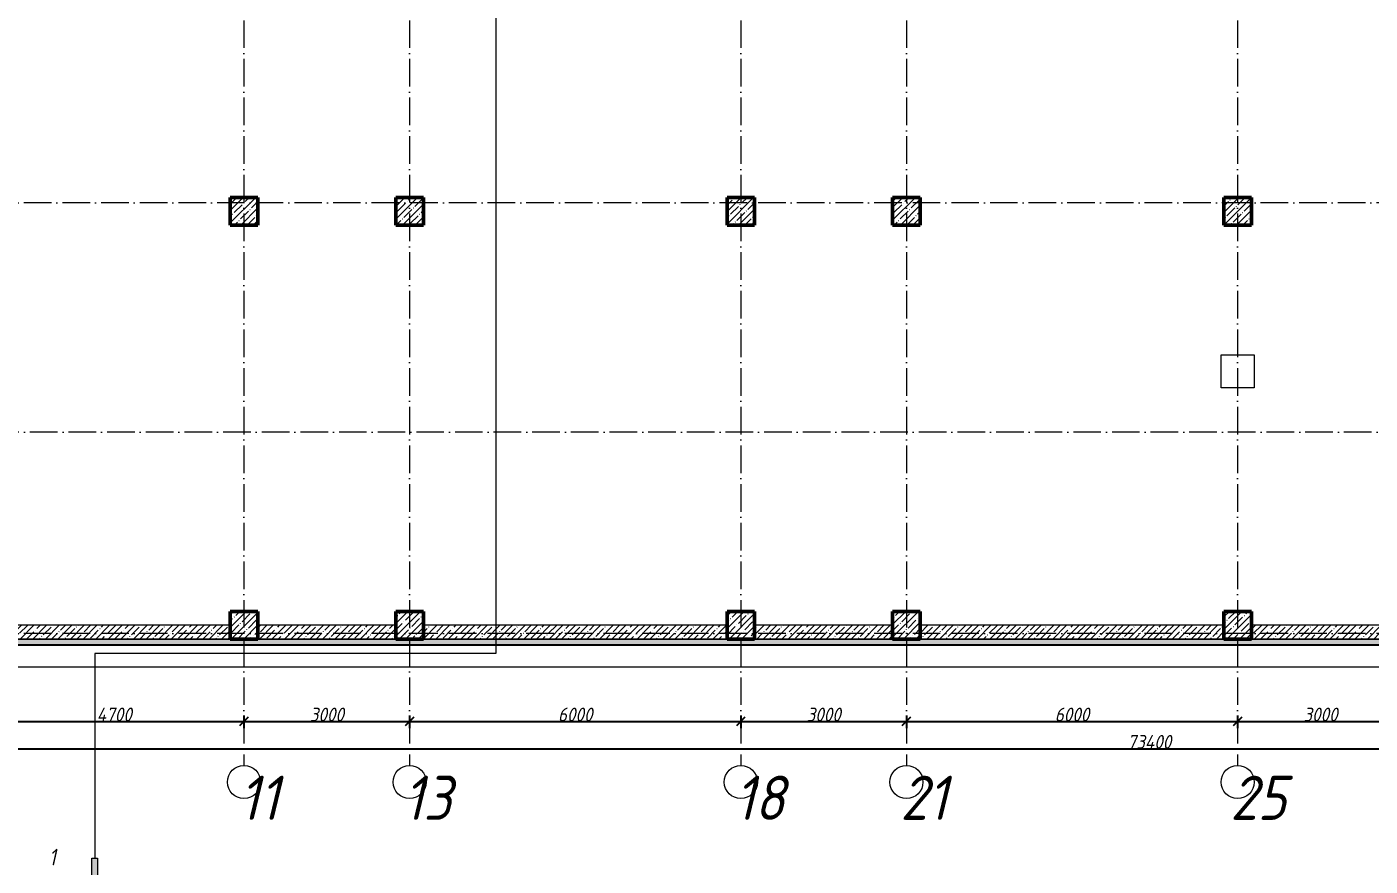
# Model space of a CAD drawing. Header units: millimetres. Extents: x -606178 to 312196, y -19338 to 632709.
# Drawn here: x -586050 to -561717, y 502862 to 518065 of the extents above; entities that cross this region are included whole.
import ezdxf

# ---------------------------------------------------------------- set-up
doc = ezdxf.new("R2010")
doc.units = ezdxf.units.MM
doc.linetypes.add('50_200_ШТРИХ_1Т_ш5_п1_п1_', pattern=[700, 500, -100, 0, -100])
for name, color, linetype, lineweight in [('A-____-____-DIMS', 7, 'Continuous', 9), ('A-FLOR-____-OTLN', 7, 'Continuous', 9), ('A-WALL-____-MCUT', 7, 'Continuous', 13), ('A-WALL-____-MCUT-1', 7, 'Continuous', 9), ('A-WALL-____-MCUT-3', 7, 'Continuous', 9), ('A-WALL-____-PATT-1', 7, 'Continuous', 9), ('G-____-____-SYMB', 7, 'Continuous', 9), ('S-COLS-____-MCUT', 7, 'Continuous', 50), ('S-COLS-____-OTLN', 7, 'Continuous', 9), ('S-GRID-____-IDEN', 7, 'Continuous', 9), ('S-GRID-____-OTLN-1', 7, '50_200_ШТРИХ_1Т_ш5_п1_п1_', 9)]:
    doc.layers.add(name, color=color, linetype=linetype, lineweight=lineweight)
doc.layers.add('G-____-____-SYMB-1', color=9, linetype='Continuous', lineweight=9, true_color=0x808080)
doc.styles.add('ISOCPEUR_I', font='isocpeui.ttf', dxfattribs={"width": 0.9, "height": 2.5})
doc.styles.add('ISOCPEUR_I_4', font='isocpeui.ttf', dxfattribs={"width": 0.85, "height": 2})
doc.styles.add('ISOCPEUR_I_9', font='isocpeui.ttf', dxfattribs={"width": 0.9, "height": 250})
doc.dimstyles.new('ISO-2_5_0_9К_БОЛЬШОЙ_ОСИ', dxfattribs={"dimscale": 304.8, "dimtxt": 248.995294, "dimasz": 0.492126, "dimexe": 0.393701, "dimexo": 0, "dimgap": 0, "dimtad": 1, "dimdec": 0, "dimzin": 0, "dimdsep": 46, "dimtxsty": 'ISOCPEUR_I_9', "dimblk1": 'OBLIQUE', "dimblk2": 'OBLIQUE', "dimsah": 1, "dimcen": 0.09, "dimdle": 0.393701, "dimazin": 0, "dimtfac": 1, "dimtdec": 4, "dimtix": 1, "dimtmove": 0, "dimatfit": 3, "dimfxl": 1, "dimtvp": 1, "dimtolj": 1, "dimtzin": 0, "dimarcsym": 2})
pattern_1 = [(45, (-600067.05, 451794.26), (-114.04925, 114.04925), []), (45, (-599953, 451794.26), (-114.04925, 114.04925), [201.612, -40.322, 3.353, -36.97])]

# ---------------------------------------------------------------- blocks, each defined once
blk = doc.blocks.new('BSC_Колонна _Прямоугольная - 500х500-25642906-АР1_Кладочный план подвала в осях 1-64_Ю-ЯЯ')
at = {"layer": 'S-COLS-____-OTLN'}
h = blk.add_hatch(dxfattribs=at)
h.set_pattern_fill('FP_10', color=256, style=0, pattern_type=2)
h.set_pattern_definition([(45, (-26950, -55431.04), (-114.04925, 114.04925), []), (45, (-26835.95, -55431.04), (-114.04925, 114.04925), [201.613, -40.323, 3.353, -36.97])])
h.paths.add_polyline_path([(-250, -250), (250, -250), (250, 250), (-250, 250)], flags=0)
at = {"layer": 'S-COLS-____-MCUT'}
for p, q in [((250, 250), (-250, 250)), ((-250, 250), (-250, -250)), ((250, -250), (250, 250)), ((-250, -250), (250, -250))]:
    blk.add_line(p, q, dxfattribs=at)
blk = doc.blocks.new('BSC_Колонна _Прямоугольная - 500х500-V5-АР1_Кладочный план подвала в осях 1-64_Ю-ЯЯ')
at = {"layer": 'S-COLS-____-OTLN'}
h = blk.add_hatch(dxfattribs=at)
h.set_pattern_fill('FP_11', color=256, style=0, pattern_type=2)
h.set_pattern_definition([(45, (-26950, -62931.04), (-114.04925, 114.04925), []), (45, (-26835.95, -62931.04), (-114.04925, 114.04925), [201.613, -40.323, 3.353, -36.97])])
h.paths.add_polyline_path([(-250, -250), (250, -250), (250, 250), (-250, 250)], flags=0)
at = {"layer": 'S-COLS-____-MCUT'}
for p, q in [((250, 250), (-250, 250)), ((-250, 250), (-250, -250)), ((250, -250), (250, 250)), ((-250, -250), (250, -250))]:
    blk.add_line(p, q, dxfattribs=at)
blk = doc.blocks.new('BSC_Колонна _Прямоугольная - 500х500-V6-АР1_Кладочный план подвала в осях 1-64_Ю-ЯЯ')
at = {"layer": 'S-COLS-____-OTLN'}
h = blk.add_hatch(dxfattribs=at)
h.set_pattern_fill('FP_12', color=256, style=0, pattern_type=2)
h.set_pattern_definition([(45, (-35950, -55431.04), (-114.04925, 114.04925), []), (45, (-35835.95, -55431.04), (-114.04925, 114.04925), [201.613, -40.323, 3.353, -36.97])])
h.paths.add_polyline_path([(-250, -250), (250, -250), (250, 250), (-250, 250)], flags=0)
at = {"layer": 'S-COLS-____-MCUT'}
for p, q in [((250, 250), (-250, 250)), ((-250, 250), (-250, -250)), ((250, -250), (250, 250)), ((-250, -250), (250, -250))]:
    blk.add_line(p, q, dxfattribs=at)
blk = doc.blocks.new('BSC_Колонна _Прямоугольная - 500х500-V7-АР1_Кладочный план подвала в осях 1-64_Ю-ЯЯ')
at = {"layer": 'S-COLS-____-OTLN'}
h = blk.add_hatch(dxfattribs=at)
h.set_pattern_fill('FP_13', color=256, style=0, pattern_type=2)
h.set_pattern_definition([(45, (-35950, -62931.04), (-114.04925, 114.04925), []), (45, (-35835.95, -62931.04), (-114.04925, 114.04925), [201.613, -40.323, 3.353, -36.97])])
h.paths.add_polyline_path([(-250, -250), (250, -250), (250, 250), (-250, 250)], flags=0)
at = {"layer": 'S-COLS-____-MCUT'}
for p, q in [((250, 250), (-250, 250)), ((-250, 250), (-250, -250)), ((250, -250), (250, 250)), ((-250, -250), (250, -250))]:
    blk.add_line(p, q, dxfattribs=at)
blk = doc.blocks.new('BSC_Колонна _Прямоугольная - 500х500-V22-АР1_Кладочный план подвала в осях 1-64_Ю-ЯЯ')
at = {"layer": 'S-COLS-____-OTLN'}
h = blk.add_hatch(dxfattribs=at)
h.set_pattern_fill('FP_28', color=256, style=0, pattern_type=2)
h.set_pattern_definition([(45, (-17950, -55431.04), (-114.04925, 114.04925), []), (45, (-17835.95, -55431.04), (-114.04925, 114.04925), [201.613, -40.323, 3.353, -36.97])])
h.paths.add_polyline_path([(-250, -250), (250, -250), (250, 250), (-250, 250)], flags=0)
at = {"layer": 'S-COLS-____-MCUT'}
for p, q in [((250, 250), (-250, 250)), ((-250, 250), (-250, -250)), ((250, -250), (250, 250)), ((-250, -250), (250, -250))]:
    blk.add_line(p, q, dxfattribs=at)
blk = doc.blocks.new('BSC_Колонна _Прямоугольная - 500х500-V23-АР1_Кладочный план подвала в осях 1-64_Ю-ЯЯ')
at = {"layer": 'S-COLS-____-OTLN'}
h = blk.add_hatch(dxfattribs=at)
h.set_pattern_fill('FP_29', color=256, style=0, pattern_type=2)
h.set_pattern_definition([(45, (-17950, -62931.04), (-114.04925, 114.04925), []), (45, (-17835.95, -62931.04), (-114.04925, 114.04925), [201.613, -40.323, 3.353, -36.97])])
h.paths.add_polyline_path([(-250, -250), (250, -250), (250, 250), (-250, 250)], flags=0)
at = {"layer": 'S-COLS-____-MCUT'}
for p, q in [((250, 250), (-250, 250)), ((-250, 250), (-250, -250)), ((250, -250), (250, 250)), ((-250, -250), (250, -250))]:
    blk.add_line(p, q, dxfattribs=at)
blk = doc.blocks.new('BSC_Колонна _Прямоугольная - 500х500-V40-АР1_Кладочный план подвала в осях 1-64_Ю-ЯЯ')
at = {"layer": 'S-COLS-____-OTLN'}
h = blk.add_hatch(dxfattribs=at)
h.set_pattern_fill('FP_47', color=256, style=0, pattern_type=2)
h.set_pattern_definition([(45, (-29950, -55431.04), (-114.04925, 114.04925), []), (45, (-29835.95, -55431.04), (-114.04925, 114.04925), [201.613, -40.323, 3.353, -36.97])])
h.paths.add_polyline_path([(-250, -250), (250, -250), (250, 250), (-250, 250)], flags=0)
at = {"layer": 'S-COLS-____-MCUT'}
for p, q in [((250, 250), (-250, 250)), ((-250, 250), (-250, -250)), ((250, -250), (250, 250)), ((-250, -250), (250, -250))]:
    blk.add_line(p, q, dxfattribs=at)
blk = doc.blocks.new('BSC_Колонна _Прямоугольная - 500х500-V41-АР1_Кладочный план подвала в осях 1-64_Ю-ЯЯ')
at = {"layer": 'S-COLS-____-OTLN'}
h = blk.add_hatch(dxfattribs=at)
h.set_pattern_fill('FP_48', color=256, style=0, pattern_type=2)
h.set_pattern_definition([(45, (-29950, -62931.04), (-114.04925, 114.04925), []), (45, (-29835.95, -62931.04), (-114.04925, 114.04925), [201.613, -40.323, 3.353, -36.97])])
h.paths.add_polyline_path([(-250, -250), (250, -250), (250, 250), (-250, 250)], flags=0)
at = {"layer": 'S-COLS-____-MCUT'}
for p, q in [((250, 250), (-250, 250)), ((-250, 250), (-250, -250)), ((250, -250), (250, 250)), ((-250, -250), (250, -250))]:
    blk.add_line(p, q, dxfattribs=at)
blk = doc.blocks.new('BSC_Колонна _Прямоугольная - 500х500-V42-АР1_Кладочный план подвала в осях 1-64_Ю-ЯЯ')
at = {"layer": 'S-COLS-____-OTLN'}
h = blk.add_hatch(dxfattribs=at)
h.set_pattern_fill('FP_49', color=256, style=0, pattern_type=2)
h.set_pattern_definition([(45, (-20950, -55431.04), (-114.04925, 114.04925), []), (45, (-20835.95, -55431.04), (-114.04925, 114.04925), [201.613, -40.323, 3.353, -36.97])])
h.paths.add_polyline_path([(-250, -250), (250, -250), (250, 250), (-250, 250)], flags=0)
at = {"layer": 'S-COLS-____-MCUT'}
for p, q in [((250, 250), (-250, 250)), ((-250, 250), (-250, -250)), ((250, -250), (250, 250)), ((-250, -250), (250, -250))]:
    blk.add_line(p, q, dxfattribs=at)
blk = doc.blocks.new('BSC_Колонна _Прямоугольная - 500х500-V43-АР1_Кладочный план подвала в осях 1-64_Ю-ЯЯ')
at = {"layer": 'S-COLS-____-OTLN'}
h = blk.add_hatch(dxfattribs=at)
h.set_pattern_fill('FP_50', color=256, style=0, pattern_type=2)
h.set_pattern_definition([(45, (-20950, -62931.04), (-114.04925, 114.04925), []), (45, (-20835.95, -62931.04), (-114.04925, 114.04925), [201.613, -40.323, 3.353, -36.97])])
h.paths.add_polyline_path([(-250, -250), (250, -250), (250, 250), (-250, 250)], flags=0)
at = {"layer": 'S-COLS-____-MCUT'}
for p, q in [((250, 250), (-250, 250)), ((-250, 250), (-250, -250)), ((250, -250), (250, 250)), ((-250, -250), (250, -250))]:
    blk.add_line(p, q, dxfattribs=at)
blk = doc.blocks.new('Ось сетки - Круг_Ø6_00__ISO-2_5_0_9K_-25732049-АР1_Кладочный план подвала в осях 1-64_Ю-ЯЯ')
at = {"layer": 'S-GRID-____-IDEN'}
blk.add_circle((0, 0), 3, dxfattribs=at)
blk = doc.blocks.new('_Oblique')
at = {"color": 0, "linetype": 'ByBlock', "lineweight": -2}
blk.add_line((-0.5, -0.5), (0.5, 0.5), dxfattribs=at)
blk = doc.blocks.new('*D3713')
at = {"layer": 'A-____-____-DIMS', "color": 0, "lineweight": -2, "transparency": 16777216}
for p, q in [((-586937, 505483), (-581997, 505483)), ((-586817, 505589), (-586817, 505363)), ((-582117, 505589), (-582117, 505363))]:
    blk.add_line(p, q, dxfattribs=at)
at = {"layer": 'Defpoints', "color": 0, "transparency": 16777216}
for p in [(-586817, 505589), (-582117, 505589), (-582117, 505483)]:
    blk.add_point(p, dxfattribs=at)
at = {"layer": 'A-____-____-DIMS', "color": 0, "lineweight": -2, "transparency": 16777216, "xscale": 150, "yscale": 150, "zscale": 150, "rotation": 180}
blk.add_blockref('_Oblique', (-586817, 505483), dxfattribs=at)
at = {"layer": 'A-____-____-DIMS', "color": 0, "lineweight": -2, "transparency": 16777216, "xscale": 150, "yscale": 150, "zscale": 150}
blk.add_blockref('_Oblique', (-582117, 505483), dxfattribs=at)
at = {"layer": 'A-____-____-DIMS', "color": 0, "transparency": 16777216, "insert": (-584467, 505609), "char_height": 250, "width": 781.46, "attachment_point": 5, "style": 'ISOCPEUR_I_9'}
blk.add_mtext('\\A1;4700', dxfattribs=at)
blk = doc.blocks.new('*D3714')
at = {"layer": 'A-____-____-DIMS', "color": 0, "lineweight": -2, "transparency": 16777216}
for p, q in [((-582237, 505483), (-578997, 505483)), ((-582117, 505589), (-582117, 505363)), ((-579117, 505589), (-579117, 505363))]:
    blk.add_line(p, q, dxfattribs=at)
at = {"layer": 'Defpoints', "color": 0, "transparency": 16777216}
for p in [(-582117, 505589), (-579117, 505589), (-579117, 505483)]:
    blk.add_point(p, dxfattribs=at)
at = {"layer": 'A-____-____-DIMS', "color": 0, "lineweight": -2, "transparency": 16777216, "xscale": 150, "yscale": 150, "zscale": 150, "rotation": 180}
blk.add_blockref('_Oblique', (-582117, 505483), dxfattribs=at)
at = {"layer": 'A-____-____-DIMS', "color": 0, "lineweight": -2, "transparency": 16777216, "xscale": 150, "yscale": 150, "zscale": 150}
blk.add_blockref('_Oblique', (-579117, 505483), dxfattribs=at)
at = {"layer": 'A-____-____-DIMS', "color": 0, "transparency": 16777216, "insert": (-580617, 505608), "char_height": 250, "width": 758.48, "attachment_point": 5, "style": 'ISOCPEUR_I_9'}
blk.add_mtext('\\A1;3000', dxfattribs=at)
blk = doc.blocks.new('*D3715')
at = {"layer": 'A-____-____-DIMS', "color": 0, "lineweight": -2, "transparency": 16777216}
for p, q in [((-579237, 505483), (-572997, 505483)), ((-579117, 505589), (-579117, 505363)), ((-573117, 505589), (-573117, 505363))]:
    blk.add_line(p, q, dxfattribs=at)
at = {"layer": 'Defpoints', "color": 0, "transparency": 16777216}
for p in [(-579117, 505589), (-573117, 505589), (-573117, 505483)]:
    blk.add_point(p, dxfattribs=at)
at = {"layer": 'A-____-____-DIMS', "color": 0, "lineweight": -2, "transparency": 16777216, "xscale": 150, "yscale": 150, "zscale": 150, "rotation": 180}
blk.add_blockref('_Oblique', (-579117, 505483), dxfattribs=at)
at = {"layer": 'A-____-____-DIMS', "color": 0, "lineweight": -2, "transparency": 16777216, "xscale": 150, "yscale": 150, "zscale": 150}
blk.add_blockref('_Oblique', (-573117, 505483), dxfattribs=at)
at = {"layer": 'A-____-____-DIMS', "color": 0, "transparency": 16777216, "insert": (-576117, 505608), "char_height": 250, "width": 758.48, "attachment_point": 5, "style": 'ISOCPEUR_I_9'}
blk.add_mtext('\\A1;6000', dxfattribs=at)
blk = doc.blocks.new('*D3716')
at = {"layer": 'A-____-____-DIMS', "color": 0, "lineweight": -2, "transparency": 16777216}
for p, q in [((-573237, 505483), (-569997, 505483)), ((-573117, 505589), (-573117, 505363)), ((-570117, 505589), (-570117, 505363))]:
    blk.add_line(p, q, dxfattribs=at)
at = {"layer": 'Defpoints', "color": 0, "transparency": 16777216}
for p in [(-573117, 505589), (-570117, 505589), (-570117, 505483)]:
    blk.add_point(p, dxfattribs=at)
at = {"layer": 'A-____-____-DIMS', "color": 0, "lineweight": -2, "transparency": 16777216, "xscale": 150, "yscale": 150, "zscale": 150, "rotation": 180}
blk.add_blockref('_Oblique', (-573117, 505483), dxfattribs=at)
at = {"layer": 'A-____-____-DIMS', "color": 0, "lineweight": -2, "transparency": 16777216, "xscale": 150, "yscale": 150, "zscale": 150}
blk.add_blockref('_Oblique', (-570117, 505483), dxfattribs=at)
at = {"layer": 'A-____-____-DIMS', "color": 0, "transparency": 16777216, "insert": (-571617, 505608), "char_height": 250, "width": 758.48, "attachment_point": 5, "style": 'ISOCPEUR_I_9'}
blk.add_mtext('\\A1;3000', dxfattribs=at)
blk = doc.blocks.new('*D3717')
at = {"layer": 'A-____-____-DIMS', "color": 0, "lineweight": -2, "transparency": 16777216}
for p, q in [((-570237, 505483), (-563997, 505483)), ((-570117, 505589), (-570117, 505363)), ((-564117, 505589), (-564117, 505363))]:
    blk.add_line(p, q, dxfattribs=at)
at = {"layer": 'Defpoints', "color": 0, "transparency": 16777216}
for p in [(-570117, 505589), (-564117, 505589), (-564117, 505483)]:
    blk.add_point(p, dxfattribs=at)
at = {"layer": 'A-____-____-DIMS', "color": 0, "lineweight": -2, "transparency": 16777216, "xscale": 150, "yscale": 150, "zscale": 150, "rotation": 180}
blk.add_blockref('_Oblique', (-570117, 505483), dxfattribs=at)
at = {"layer": 'A-____-____-DIMS', "color": 0, "lineweight": -2, "transparency": 16777216, "xscale": 150, "yscale": 150, "zscale": 150}
blk.add_blockref('_Oblique', (-564117, 505483), dxfattribs=at)
at = {"layer": 'A-____-____-DIMS', "color": 0, "transparency": 16777216, "insert": (-567117, 505608), "char_height": 250, "width": 758.48, "attachment_point": 5, "style": 'ISOCPEUR_I_9'}
blk.add_mtext('\\A1;6000', dxfattribs=at)
blk = doc.blocks.new('*D3718')
at = {"layer": 'A-____-____-DIMS', "color": 0, "lineweight": -2, "transparency": 16777216}
for p, q in [((-564237, 505483), (-560997, 505483)), ((-564117, 505589), (-564117, 505363)), ((-561117, 505589), (-561117, 505363))]:
    blk.add_line(p, q, dxfattribs=at)
at = {"layer": 'Defpoints', "color": 0, "transparency": 16777216}
for p in [(-564117, 505589), (-561117, 505589), (-561117, 505483)]:
    blk.add_point(p, dxfattribs=at)
at = {"layer": 'A-____-____-DIMS', "color": 0, "lineweight": -2, "transparency": 16777216, "xscale": 150, "yscale": 150, "zscale": 150, "rotation": 180}
blk.add_blockref('_Oblique', (-564117, 505483), dxfattribs=at)
at = {"layer": 'A-____-____-DIMS', "color": 0, "lineweight": -2, "transparency": 16777216, "xscale": 150, "yscale": 150, "zscale": 150}
blk.add_blockref('_Oblique', (-561117, 505483), dxfattribs=at)
at = {"layer": 'A-____-____-DIMS', "color": 0, "transparency": 16777216, "insert": (-562617, 505608), "char_height": 250, "width": 758.48, "attachment_point": 5, "style": 'ISOCPEUR_I_9'}
blk.add_mtext('\\A1;3000', dxfattribs=at)
blk = doc.blocks.new('*D3854')
at = {"layer": 'A-____-____-DIMS', "color": 0, "lineweight": -2, "transparency": 16777216}
for p, q in [((-602537, 504986), (-528897, 504986)), ((-602417, 505092), (-602417, 504866)), ((-529017, 505092), (-529017, 504866))]:
    blk.add_line(p, q, dxfattribs=at)
at = {"layer": 'Defpoints', "color": 0, "transparency": 16777216}
for p in [(-602417, 505092), (-529017, 505092), (-529017, 504986)]:
    blk.add_point(p, dxfattribs=at)
at = {"layer": 'A-____-____-DIMS', "color": 0, "lineweight": -2, "transparency": 16777216, "xscale": 150, "yscale": 150, "zscale": 150, "rotation": 180}
blk.add_blockref('_Oblique', (-602417, 504986), dxfattribs=at)
at = {"layer": 'A-____-____-DIMS', "color": 0, "lineweight": -2, "transparency": 16777216, "xscale": 150, "yscale": 150, "zscale": 150}
blk.add_blockref('_Oblique', (-529017, 504986), dxfattribs=at)
at = {"layer": 'A-____-____-DIMS', "color": 0, "transparency": 16777216, "insert": (-565717, 505113), "char_height": 250, "width": 971.08, "attachment_point": 5, "style": 'ISOCPEUR_I_9'}
blk.add_mtext('\\A1;73400', dxfattribs=at)
blk = doc.blocks.new('Разрез - Концевая часть разреза-18266132-АР1_Кладочный план подвала в осях 1-64_Ю-ЯЯ')
at = {"layer": 'G-____-____-SYMB'}
for points in [[(0, 0.5), (0, -0.5), (-9, -0.5), (-9, 0.5)], [(-6.29, -5.5), (-7.61, -5.5), (-6.95, -0.5)]]:
    blk.add_hatch(color=256, dxfattribs=at).paths.add_polyline_path(points, flags=0)
for p, q in [((0, 0.5), (-9, 0.5)), ((-9, 0.5), (-9, -0.5)), ((0, -0.5), (0, 0.5)), ((-9, -0.5), (0, -0.5)), ((-6.95, -0.5), (-7.61, -5.5)), ((-6.95, -0.5), (-6.95, -10.5)), ((-6.29, -5.5), (-6.95, -0.5)), ((-7.61, -5.5), (-6.29, -5.5))]:
    blk.add_line(p, q, dxfattribs=at)

msp = doc.modelspace()

# ---------------------------------------------------------------- hatches: boundary and pattern name
at = {"layer": 'A-WALL-____-PATT-1'}
h = msp.add_hatch(dxfattribs=at)
h.set_pattern_fill('FP_1', color=256, style=0, pattern_type=2)
h.set_pattern_definition(pattern_1)
h.paths.add_polyline_path([(-582367.047, 506975.3011), (-582367.047, 507225.3011), (-586517.047, 507225.3011), (-586517.047, 506975.3011), (-585941.3991, 506975.3011)], flags=0)
h = msp.add_hatch(dxfattribs=at)
h.set_pattern_fill('FP_1', color=256, style=0, pattern_type=2)
h.set_pattern_definition(pattern_1)
h.paths.add_polyline_path([(-581867.047, 506975.3011), (-579367.047, 506975.3011), (-579367.047, 507225.3011), (-581867.047, 507225.3011)], flags=0)
h = msp.add_hatch(dxfattribs=at)
h.set_pattern_fill('FP_1', color=256, style=0, pattern_type=2)
h.set_pattern_definition(pattern_1)
h.paths.add_polyline_path([(-573367.047, 506975.3011), (-573367.047, 507225.3011), (-578867.047, 507225.3011), (-578867.047, 506975.3011)], flags=0)
h = msp.add_hatch(dxfattribs=at)
h.set_pattern_fill('FP_1', color=256, style=0, pattern_type=2)
h.set_pattern_definition(pattern_1)
h.paths.add_polyline_path([(-570367.047, 506975.3011), (-570367.047, 507225.3011), (-572867.047, 507225.3011), (-572867.047, 506975.3011)], flags=0)
h = msp.add_hatch(dxfattribs=at)
h.set_pattern_fill('FP_1', color=256, style=0, pattern_type=2)
h.set_pattern_definition(pattern_1)
h.paths.add_polyline_path([(-564731.7969, 506975.3011), (-564367.047, 506975.3011), (-564367.047, 507225.3011), (-569867.047, 507225.3011), (-569867.047, 506975.3011)], flags=0)
h = msp.add_hatch(dxfattribs=at)
h.set_pattern_fill('FP_1', color=256, style=0, pattern_type=2)
h.set_pattern_definition(pattern_1)
h.paths.add_polyline_path([(-561367.047, 506975.3011), (-561367.047, 507225.3011), (-563867.047, 507225.3011), (-563867.047, 506975.3011)], flags=0)
h = msp.add_hatch(dxfattribs=at)
h.set_pattern_fill('FP_54', color=256, style=0, pattern_type=2)
h.set_pattern_definition([(0, (-600067.05, 451794.26), (120.967, 69.841), [80.645, -161.29]), (120, (-600067.05, 451794.26), (-120.96808, 69.84086), [80.645, -161.29]), (60, (-600067.05, 451794.26), (-8e-05, 139.68186), [0, -161.29, 80.645, 0])])
h.paths.add_polyline_path([(-536987.047, 506873.3011), (-536987.047, 506973.3011), (-602519.047, 506973.3011), (-602519.047, 506873.3011), (-550592.0622, 506873.3011)], flags=0)

# ---------------------------------------------------------------- linework, layer by layer
at = {"layer": 'A-FLOR-____-OTLN'}
for p, q in [((-564417.047, 511525.3011), (-564417.047, 512125.3011)), ((-564417.047, 512125.3011), (-563817.047, 512125.3011)), ((-563817.047, 512125.3011), (-563817.047, 511525.3011)), ((-563817.047, 511525.3011), (-564417.047, 511525.3011)), ((-603017.047, 506475.3011), (-554867.047, 506475.3011))]:
    msp.add_line(p, q, dxfattribs=at)
at = {"layer": 'A-WALL-____-MCUT'}
for p, q in [((-602627.047, 506865.3011), (-525677.047, 506865.3011)), ((-525669.047, 506873.3011), (-602619.047, 506873.3011))]:
    msp.add_line(p, q, dxfattribs=at)
at = {"layer": 'A-WALL-____-MCUT-1'}
for p, q in [((-582367.047, 507225.3011), (-586517.047, 507225.3011)), ((-579367.047, 507225.3011), (-581867.047, 507225.3011)), ((-573367.047, 507225.3011), (-578867.047, 507225.3011)), ((-570367.047, 507225.3011), (-572867.047, 507225.3011)), ((-564367.047, 507225.3011), (-569867.047, 507225.3011)), ((-561367.047, 507225.3011), (-563867.047, 507225.3011)), ((-586517.047, 506975.3011), (-582367.047, 506975.3011)), ((-581867.047, 506975.3011), (-579367.047, 506975.3011)), ((-578867.047, 506975.3011), (-573367.047, 506975.3011)), ((-572867.047, 506975.3011), (-570367.047, 506975.3011)), ((-569867.047, 506975.3011), (-564367.047, 506975.3011)), ((-563867.047, 506975.3011), (-561367.047, 506975.3011))]:
    msp.add_line(p, q, dxfattribs=at)
at = {"layer": 'A-WALL-____-MCUT-3'}
msp.add_line((-525567.047, 506973.3011), (-602519.047, 506973.3011), dxfattribs=at)
at = {"layer": 'G-____-____-SYMB-1'}
for p, q in [((-577557.047, 538460.1057), (-577557.047, 506715.7844)), ((-584820.7759, 506715.7844), (-584820.7759, 503008.1579)), ((-577557.047, 506715.7844), (-584820.7759, 506715.7844))]:
    msp.add_line(p, q, dxfattribs=at)
at = {"layer": 'S-GRID-____-OTLN-1'}
for p, q in [((-582117.047, 542687.1106), (-582117.047, 504685.847)), ((-579117.047, 542687.1106), (-579117.047, 504685.847)), ((-573117.047, 542687.1106), (-573117.047, 504685.847)), ((-570117.047, 542687.1106), (-570117.047, 504685.847)), ((-564117.047, 542687.1106), (-564117.047, 504685.847)), ((-495992.6403, 514875.3011), (-604735.8172, 514875.3011)), ((-524587.0065, 510725.3011), (-604735.8172, 510725.3011)), ((-495992.6403, 507075.3011), (-604735.8172, 507075.3011))]:
    msp.add_line(p, q, dxfattribs=at)

# ---------------------------------------------------------------- block references
at = {"layer": 'G-____-____-SYMB', "extrusion": (0, 0, -1), "xscale": 99.99999999999993, "yscale": 99.99999999999993, "zscale": 99.99999999999993, "rotation": 90.00000000000053}
msp.add_blockref('Разрез - Концевая часть разреза-18266132-АР1_Кладочный план подвала в осях 1-64_Ю-ЯЯ', (584820.7759, 503008.1579), dxfattribs=at)
at = {"layer": 'S-COLS-____-OTLN'}
for name, p in [('BSC_Колонна _Прямоугольная - 500х500-V23-АР1_Кладочный план подвала в осях 1-64_Ю-ЯЯ', (-582117.047, 514725.3011)), ('BSC_Колонна _Прямоугольная - 500х500-V43-АР1_Кладочный план подвала в осях 1-64_Ю-ЯЯ', (-579117.047, 514725.3011)), ('BSC_Колонна _Прямоугольная - 500х500-V5-АР1_Кладочный план подвала в осях 1-64_Ю-ЯЯ', (-573117.047, 514725.3011)), ('BSC_Колонна _Прямоугольная - 500х500-V41-АР1_Кладочный план подвала в осях 1-64_Ю-ЯЯ', (-570117.047, 514725.3011)), ('BSC_Колонна _Прямоугольная - 500х500-V7-АР1_Кладочный план подвала в осях 1-64_Ю-ЯЯ', (-564117.047, 514725.3011)), ('BSC_Колонна _Прямоугольная - 500х500-V22-АР1_Кладочный план подвала в осях 1-64_Ю-ЯЯ', (-582117.047, 507225.3011)), ('BSC_Колонна _Прямоугольная - 500х500-V42-АР1_Кладочный план подвала в осях 1-64_Ю-ЯЯ', (-579117.047, 507225.3011)), ('BSC_Колонна _Прямоугольная - 500х500-25642906-АР1_Кладочный план подвала в осях 1-64_Ю-ЯЯ', (-573117.047, 507225.3011)), ('BSC_Колонна _Прямоугольная - 500х500-V40-АР1_Кладочный план подвала в осях 1-64_Ю-ЯЯ', (-570117.047, 507225.3011)), ('BSC_Колонна _Прямоугольная - 500х500-V6-АР1_Кладочный план подвала в осях 1-64_Ю-ЯЯ', (-564117.047, 507225.3011))]:
    msp.add_blockref(name, p, dxfattribs=at)
at = {"layer": 'S-GRID-____-IDEN', "xscale": 99.99999999999993, "yscale": 99.99999999999993, "zscale": 99.99999999999993, "rotation": 180}
for p in [(-582117.047, 504385.847), (-579117.047, 504385.847), (-573117.047, 504385.847), (-570117.047, 504385.847), (-564117.047, 504385.847)]:
    msp.add_blockref('Ось сетки - Круг_Ø6_00__ISO-2_5_0_9K_-25732049-АР1_Кладочный план подвала в осях 1-64_Ю-ЯЯ', p, dxfattribs=at)

# ---------------------------------------------------------------- texts
at = {"layer": 'G-____-____-SYMB', "insert": (-585651.9053, 503175.6806), "char_height": 300, "width": 184.388125, "attachment_point": 1, "style": 'ISOCPEUR_I_4'}
msp.add_mtext('\\fISOCPEUR|b0|i1|c204|p34|;1', dxfattribs=at)
at = {"layer": 'S-GRID-____-IDEN', "char_height": 800, "attachment_point": 1, "style": 'ISOCPEUR_I'}
for s, insert, width in [('11', (-582203.7186, 504499.7806), 288.6075), ('13', (-579227.5686, 504499.7806), 346.329), ('18', (-573227.5686, 504499.7806), 346.329), ('21', (-570227.5686, 504499.7806), 346.329), ('25', (-564251.4186, 504499.7806), 404.0505)]:
    msp.add_mtext(s, dxfattribs=dict(at, insert=insert, width=width))

# ---------------------------------------------------------------- dimensions: what is measured, and where the dimension line sits
at = {"layer": 'A-____-____-DIMS'}
for base, p1, p2, override, picture, middle in [((-582117.047, 505482.7262), (-586817.047, 505588.7923), (-582117.047, 505588.7923), {"dimtxt": 400, "dimpost": '<>', "dimfxl": 4700}, '*D3713', (-584467.047, 505609.3361)), ((-579117.047, 505482.7262), (-582117.047, 505588.7923), (-579117.047, 505588.7923), {"dimtxt": 400, "dimpost": '<>', "dimfxl": 3000}, '*D3714', (-580617.047, 505607.7262)), ((-573117.047, 505482.7262), (-579117.047, 505588.7923), (-573117.047, 505588.7923), {"dimtxt": 400, "dimpost": '<>', "dimfxl": 6000}, '*D3715', (-576117.047, 505607.7262)), ((-570117.047, 505482.7262), (-573117.047, 505588.7923), (-570117.047, 505588.7923), {"dimtxt": 400, "dimpost": '<>', "dimfxl": 3000}, '*D3716', (-571617.047, 505607.7262)), ((-564117.047, 505482.7262), (-570117.047, 505588.7923), (-564117.047, 505588.7923), {"dimtxt": 400, "dimpost": '<>', "dimfxl": 6000}, '*D3717', (-567117.047, 505607.7262)), ((-561117.047, 505482.7262), (-564117.047, 505588.7923), (-561117.047, 505588.7923), {"dimtxt": 400, "dimpost": '<>', "dimfxl": 3000}, '*D3718', (-562617.047, 505607.7262)), ((-529017.047, 504985.926), (-602417.047, 505091.992), (-529017.047, 505091.992), {"dimtxt": 400, "dimpost": '<>', "dimfxl": 73400}, '*D3854', (-565717.047, 505112.5358))]:
    dim = msp.add_linear_dim(base=base, p1=p1, p2=p2, dimstyle='ISO-2_5_0_9К_БОЛЬШОЙ_ОСИ', override=override, dxfattribs=at)
    dim.commit()
    dim.dimension.update_dxf_attribs({"geometry": picture, "text_midpoint": middle})

doc.saveas('drawing.dxf')
